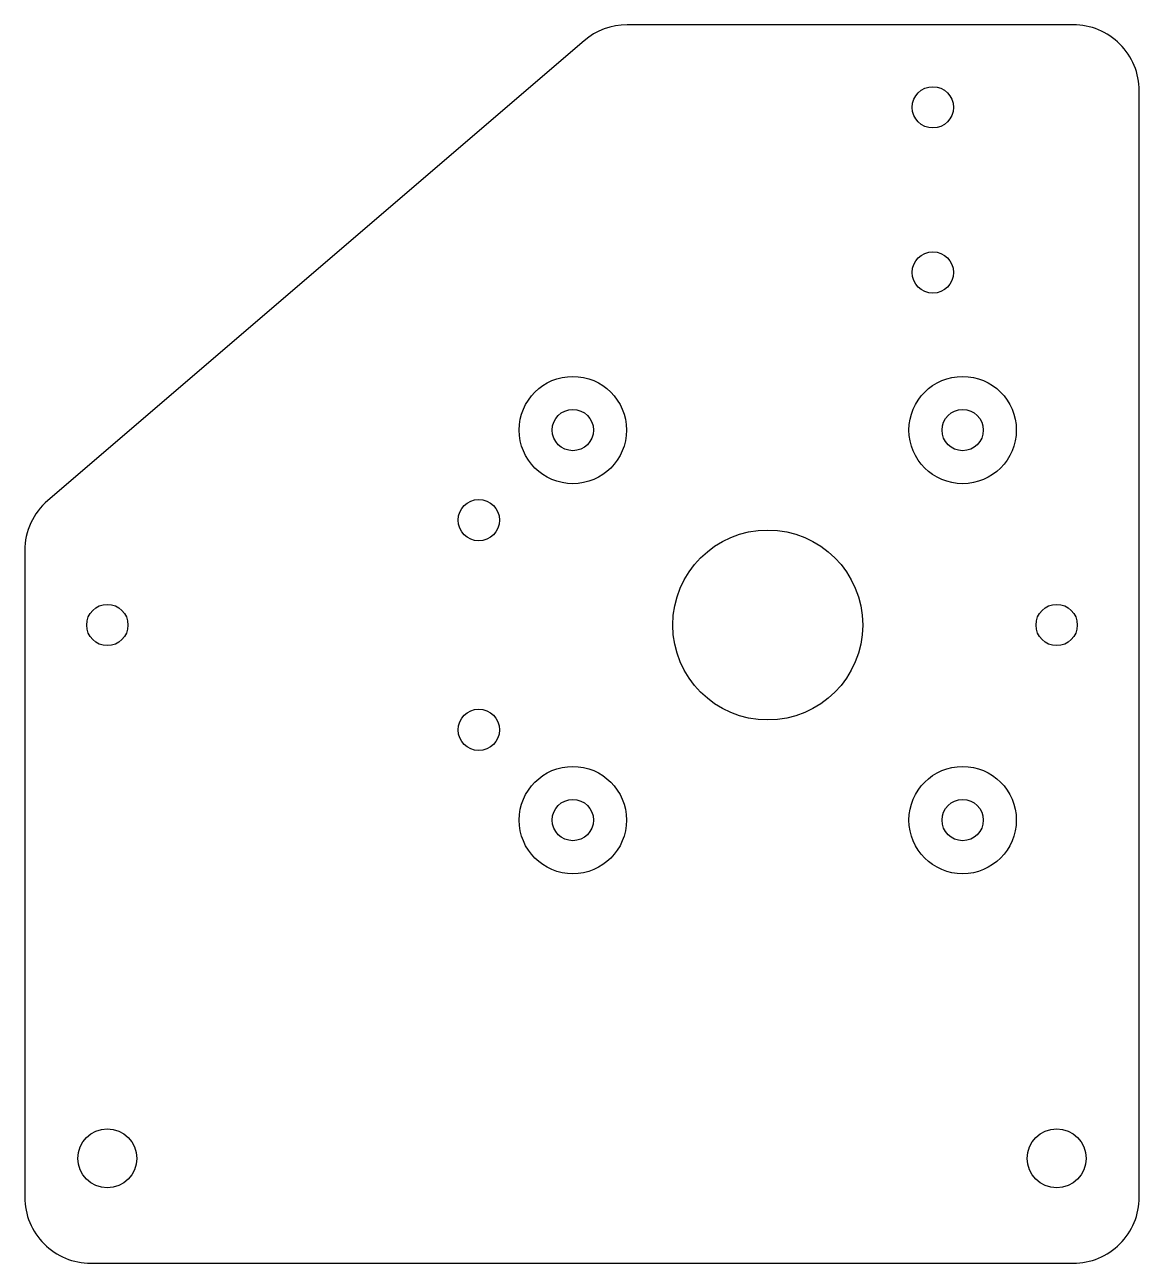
# Model space of a CAD drawing. Extents: x 0 to 135, y 0 to 150.
import ezdxf

# ---------------------------------------------------------------- set-up
doc = ezdxf.new("R2010")
doc.units = 0
doc.header["$MEASUREMENT"] = 0
doc.layers.get('0').update_dxf_attribs({"linetype": 'CONTINUOUS'})
doc.layers.add('AUX', color=2, linetype='CONTINUOUS')

msp = doc.modelspace()

# ---------------------------------------------------------------- linework, layer by layer
msp.add_lwpolyline([(135, 8), (135, 142, 0.414214), (127, 150), (72.96, 150, 0.179033), (67.75, 148.07), (2.79, 92.39, 0.218944), (0, 86.32), (0, 8, 0.414214), (8, 0), (127, 0, 0.414214)], format="xyb", close=True)
for centre, radius in [((110, 140), 2.5), ((110, 120), 2.5), ((66.39, 100.91), 2.5), ((113.61, 100.91), 2.5), ((55, 90), 2.5), ((90, 77.3), 11.5), ((10, 77.3), 2.5), ((125, 77.3), 2.5), ((55, 64.6), 2.5), ((66.39, 53.67), 2.5), ((113.61, 53.67), 2.5), ((10, 12.7), 3.57), ((125, 12.7), 3.57)]:
    msp.add_circle(centre, radius)
at = {"layer": 'AUX'}
for centre in [(66.39, 100.91), (113.61, 100.91), (66.39, 53.67), (113.61, 53.67)]:
    msp.add_circle(centre, 6.5, dxfattribs=at)

doc.saveas('drawing.dxf')
